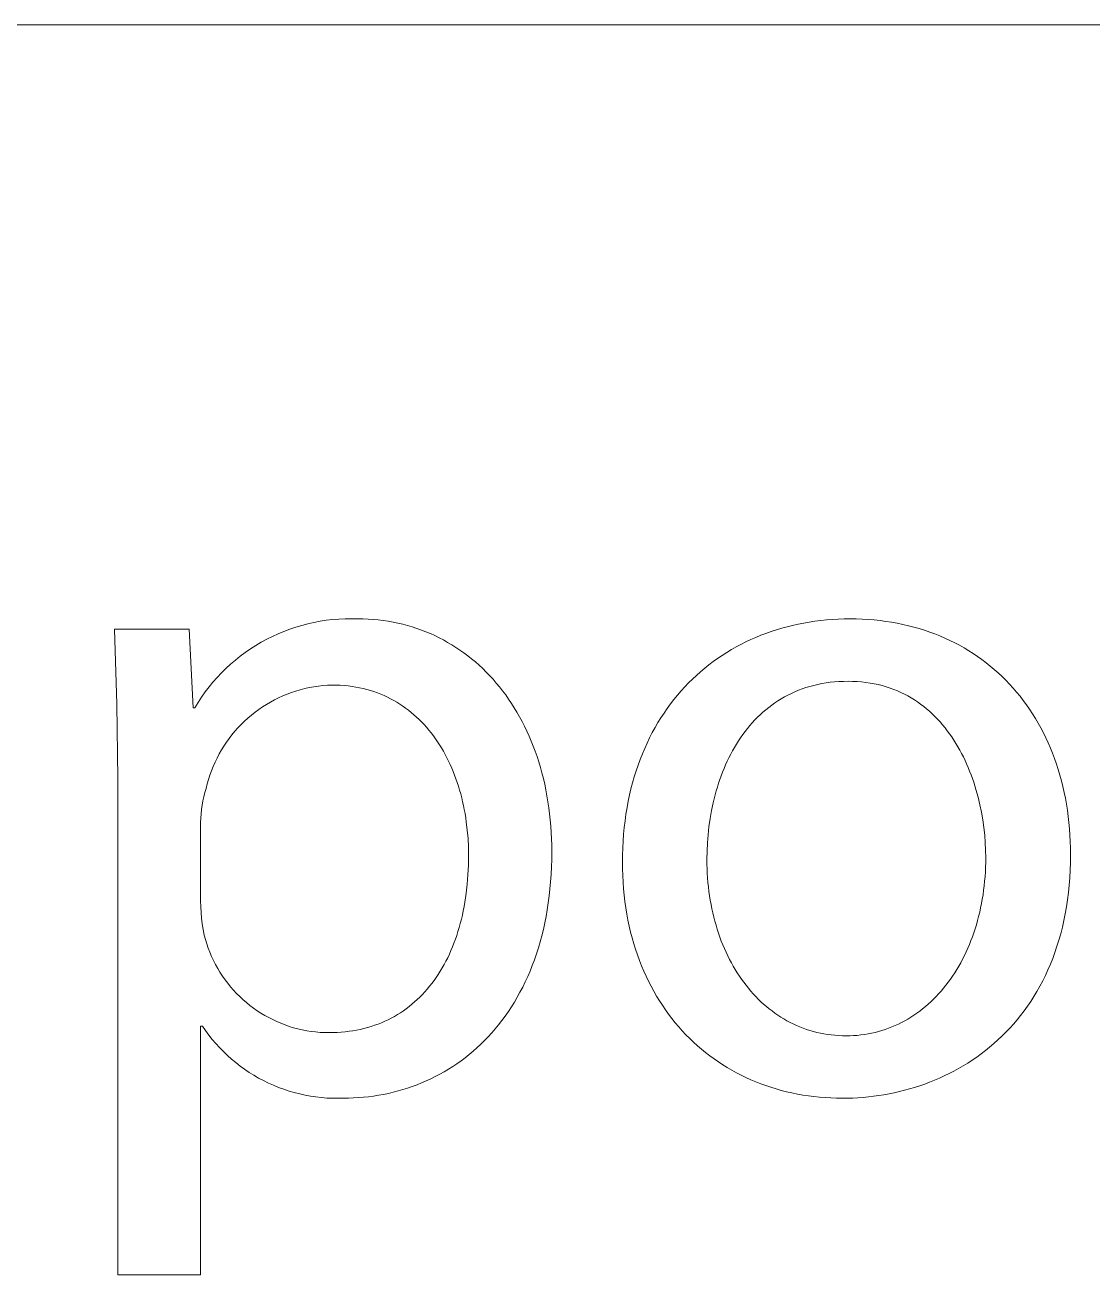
# Model space of a CAD drawing. Header units: millimetres. Extents: x 578 to 4608, y -138 to 2677.
# Drawn here: x 4431.4 to 4476.9, y 259 to 312.2 of the extents above; entities that cross this region are included whole.
import ezdxf

# ---------------------------------------------------------------- set-up
doc = ezdxf.new("R2010")
doc.units = ezdxf.units.MM
doc.header["$MEASUREMENT"] = 0
doc.layers.add('Domyślny', color=7, linetype='Continuous', true_color=0x000000)

msp = doc.modelspace()

# ---------------------------------------------------------------- linework, layer by layer
at = {"layer": 'Domyślny', "color": 18, "lineweight": 15, "true_color": 0x000000}
for p, q in [((4604.455, 312.228), (3085.218, 312.228)), ((4444.513, 286.908), (4444.78, 286.93)), ((4444.78, 286.93), (4445.048, 286.943)), ((4445.048, 286.943), (4445.316, 286.946)), ((4445.316, 286.946), (4445.583, 286.939)), ((4445.583, 286.939), (4445.804, 286.936)), ((4445.804, 286.936), (4446.023, 286.928)), ((4446.023, 286.928), (4446.239, 286.913)), ((4446.239, 286.913), (4446.455, 286.893)), ((4465.551, 286.893), (4465.799, 286.913)), ((4465.799, 286.913), (4466.048, 286.927)), ((4466.048, 286.927), (4466.299, 286.935)), ((4466.299, 286.935), (4466.552, 286.938)), ((4466.552, 286.938), (4466.813, 286.935)), ((4466.813, 286.935), (4467.072, 286.926)), ((4467.072, 286.926), (4467.328, 286.911)), ((4467.328, 286.911), (4467.581, 286.891)), ((4435.327, 283.31), (4435.223, 286.496)), ((4435.223, 286.496), (4438.403, 286.496)), ((4438.403, 286.496), (4438.578, 283.155)), ((4442.191, 286.302), (4442.438, 286.405)), ((4442.438, 286.405), (4442.689, 286.5)), ((4442.689, 286.5), (4442.943, 286.585)), ((4442.943, 286.585), (4443.199, 286.662)), ((4443.199, 286.662), (4443.458, 286.729)), ((4443.458, 286.729), (4443.719, 286.788)), ((4443.719, 286.788), (4443.983, 286.837)), ((4443.983, 286.837), (4444.247, 286.878)), ((4444.247, 286.878), (4444.513, 286.908)), ((4446.455, 286.893), (4446.668, 286.867)), ((4446.668, 286.867), (4446.879, 286.836)), ((4446.879, 286.836), (4447.088, 286.799)), ((4447.088, 286.799), (4447.295, 286.756)), ((4447.295, 286.756), (4447.5, 286.709)), ((4447.5, 286.709), (4447.702, 286.655)), ((4447.702, 286.655), (4447.902, 286.596)), ((4447.902, 286.596), (4448.1, 286.532)), ((4448.1, 286.532), (4448.296, 286.463)), ((4448.296, 286.463), (4448.489, 286.388)), ((4448.489, 286.388), (4448.68, 286.309)), ((4462.975, 286.322), (4463.197, 286.401)), ((4463.197, 286.401), (4463.422, 286.474)), ((4463.422, 286.474), (4463.649, 286.542)), ((4463.649, 286.542), (4463.879, 286.605)), ((4463.879, 286.605), (4464.111, 286.662)), ((4464.111, 286.662), (4464.345, 286.714)), ((4464.345, 286.714), (4464.582, 286.761)), ((4464.582, 286.761), (4464.821, 286.802)), ((4464.821, 286.802), (4465.063, 286.838)), ((4465.063, 286.838), (4465.306, 286.868)), ((4465.306, 286.868), (4465.551, 286.893)), ((4467.581, 286.891), (4467.832, 286.865)), ((4467.832, 286.865), (4468.08, 286.833)), ((4468.08, 286.833), (4468.324, 286.795)), ((4468.324, 286.795), (4468.566, 286.752)), ((4468.566, 286.752), (4468.804, 286.703)), ((4468.804, 286.703), (4469.04, 286.648)), ((4469.04, 286.648), (4469.272, 286.589)), ((4469.272, 286.589), (4469.502, 286.523)), ((4469.502, 286.523), (4469.728, 286.453)), ((4469.728, 286.453), (4469.95, 286.377)), ((4441.243, 285.806), (4441.473, 285.942)), ((4441.473, 285.942), (4441.708, 286.071)), ((4441.708, 286.071), (4441.948, 286.191)), ((4441.948, 286.191), (4442.191, 286.302)), ((4448.68, 286.309), (4448.868, 286.224)), ((4448.868, 286.224), (4449.053, 286.134)), ((4449.053, 286.134), (4449.236, 286.039)), ((4449.236, 286.039), (4449.416, 285.939)), ((4449.416, 285.939), (4449.594, 285.834)), ((4461.703, 285.742), (4461.908, 285.851)), ((4461.908, 285.851), (4462.115, 285.956)), ((4462.115, 285.956), (4462.326, 286.055)), ((4462.326, 286.055), (4462.539, 286.149)), ((4462.539, 286.149), (4462.756, 286.238)), ((4462.756, 286.238), (4462.975, 286.322)), ((4469.95, 286.377), (4470.17, 286.296)), ((4470.17, 286.296), (4470.386, 286.209)), ((4470.386, 286.209), (4470.599, 286.118)), ((4470.599, 286.118), (4470.808, 286.021)), ((4470.808, 286.021), (4471.014, 285.919)), ((4471.014, 285.919), (4471.216, 285.813)), ((4440.372, 285.183), (4440.582, 285.35)), ((4440.582, 285.35), (4440.797, 285.51)), ((4440.797, 285.51), (4441.017, 285.662)), ((4441.017, 285.662), (4441.243, 285.806)), ((4449.594, 285.834), (4449.769, 285.724)), ((4449.769, 285.724), (4449.94, 285.609)), ((4449.94, 285.609), (4450.109, 285.49)), ((4450.109, 285.49), (4450.275, 285.365)), ((4450.275, 285.365), (4450.438, 285.236)), ((4460.917, 285.253), (4461.109, 285.383)), ((4461.109, 285.383), (4461.304, 285.508)), ((4461.304, 285.508), (4461.502, 285.627)), ((4461.502, 285.627), (4461.703, 285.742)), ((4471.216, 285.813), (4471.415, 285.701)), ((4471.415, 285.701), (4471.61, 285.584)), ((4471.61, 285.584), (4471.801, 285.463)), ((4471.801, 285.463), (4471.989, 285.336)), ((4471.989, 285.336), (4472.173, 285.205)), ((4439.781, 284.64), (4439.972, 284.828)), ((4439.972, 284.828), (4440.169, 285.009)), ((4440.169, 285.009), (4440.372, 285.183)), ((4450.438, 285.236), (4450.598, 285.103)), ((4450.598, 285.103), (4450.754, 284.964)), ((4450.754, 284.964), (4450.908, 284.821)), ((4450.908, 284.821), (4451.058, 284.674)), ((4460.187, 284.686), (4460.364, 284.835)), ((4460.364, 284.835), (4460.545, 284.979)), ((4460.545, 284.979), (4460.73, 285.119)), ((4460.73, 285.119), (4460.917, 285.253)), ((4472.173, 285.205), (4472.353, 285.069)), ((4472.353, 285.069), (4472.53, 284.929)), ((4472.53, 284.929), (4472.702, 284.784)), ((4472.702, 284.784), (4472.871, 284.634)), ((4439.42, 284.244), (4439.597, 284.445)), ((4439.597, 284.445), (4439.781, 284.64)), ((4451.058, 284.674), (4451.205, 284.522)), ((4451.205, 284.522), (4451.348, 284.366)), ((4451.348, 284.366), (4451.488, 284.205)), ((4459.679, 284.209), (4459.844, 284.372)), ((4459.844, 284.372), (4460.014, 284.531)), ((4460.014, 284.531), (4460.187, 284.686)), ((4465.898, 284.256), (4465.713, 284.236)), ((4466.085, 284.269), (4465.898, 284.256)), ((4466.276, 284.278), (4466.085, 284.269)), ((4466.471, 284.281), (4466.276, 284.278)), ((4466.666, 284.278), (4466.471, 284.281)), ((4466.857, 284.269), (4466.666, 284.278)), ((4467.045, 284.254), (4466.857, 284.269)), ((4467.229, 284.233), (4467.045, 284.254)), ((4472.871, 284.634), (4473.035, 284.48)), ((4473.035, 284.48), (4473.196, 284.321)), ((4473.196, 284.321), (4473.352, 284.158)), ((4438.932, 283.607), (4439.087, 283.825)), ((4439.087, 283.825), (4439.25, 284.038)), ((4439.25, 284.038), (4439.42, 284.244)), ((4442.578, 283.733), (4442.396, 283.658)), ((4442.762, 283.801), (4442.578, 283.733)), ((4442.949, 283.863), (4442.762, 283.801)), ((4443.138, 283.919), (4442.949, 283.863)), ((4443.328, 283.968), (4443.138, 283.919)), ((4443.52, 284.01), (4443.328, 283.968)), ((4443.714, 284.046), (4443.52, 284.01)), ((4443.908, 284.075), (4443.714, 284.046)), ((4444.104, 284.097), (4443.908, 284.075)), ((4444.3, 284.112), (4444.104, 284.097)), ((4444.496, 284.121), (4444.3, 284.112)), ((4444.67, 284.119), (4444.496, 284.121)), ((4444.842, 284.111), (4444.67, 284.119)), ((4445.012, 284.099), (4444.842, 284.111)), ((4445.178, 284.082), (4445.012, 284.099)), ((4445.343, 284.061), (4445.178, 284.082)), ((4445.505, 284.035), (4445.343, 284.061)), ((4445.664, 284.005), (4445.505, 284.035)), ((4445.821, 283.97), (4445.664, 284.005)), ((4445.975, 283.93), (4445.821, 283.97)), ((4446.127, 283.887), (4445.975, 283.93)), ((4446.276, 283.839), (4446.127, 283.887)), ((4446.423, 283.787), (4446.276, 283.839)), ((4446.567, 283.731), (4446.423, 283.787)), ((4446.708, 283.67), (4446.567, 283.731)), ((4451.488, 284.205), (4451.625, 284.04)), ((4451.625, 284.04), (4451.758, 283.87)), ((4451.758, 283.87), (4451.888, 283.697)), ((4459.206, 283.688), (4459.359, 283.867)), ((4459.359, 283.867), (4459.517, 284.04)), ((4459.517, 284.04), (4459.679, 284.209)), ((4464.057, 283.766), (4463.909, 283.694)), ((4464.207, 283.835), (4464.057, 283.766)), ((4464.361, 283.898), (4464.207, 283.835)), ((4464.519, 283.958), (4464.361, 283.898)), ((4464.679, 284.012), (4464.519, 283.958)), ((4464.843, 284.062), (4464.679, 284.012)), ((4465.01, 284.107), (4464.843, 284.062)), ((4465.181, 284.147), (4465.01, 284.107)), ((4465.355, 284.182), (4465.181, 284.147)), ((4465.533, 284.212), (4465.355, 284.182)), ((4465.713, 284.236), (4465.533, 284.212)), ((4467.41, 284.206), (4467.229, 284.233)), ((4467.586, 284.174), (4467.41, 284.206)), ((4467.759, 284.137), (4467.586, 284.174)), ((4467.929, 284.094), (4467.759, 284.137)), ((4468.095, 284.046), (4467.929, 284.094)), ((4468.258, 283.993), (4468.095, 284.046)), ((4468.417, 283.935), (4468.258, 283.993)), ((4468.572, 283.872), (4468.417, 283.935)), ((4468.724, 283.805), (4468.572, 283.872)), ((4468.873, 283.733), (4468.724, 283.805)), ((4469.018, 283.656), (4468.873, 283.733)), ((4473.352, 284.158), (4473.505, 283.991)), ((4473.505, 283.991), (4473.653, 283.819)), ((4473.653, 283.819), (4473.797, 283.643)), ((4435.37, 280.122), (4435.327, 283.31)), ((4438.645, 283.155), (4438.784, 283.383)), ((4438.784, 283.383), (4438.932, 283.607)), ((4441.532, 283.19), (4441.37, 283.079)), ((4441.698, 283.296), (4441.532, 283.19)), ((4441.868, 283.395), (4441.698, 283.296)), ((4442.041, 283.489), (4441.868, 283.395)), ((4442.217, 283.576), (4442.041, 283.489)), ((4442.396, 283.658), (4442.217, 283.576)), ((4446.847, 283.606), (4446.708, 283.67)), ((4446.984, 283.538), (4446.847, 283.606)), ((4447.118, 283.465), (4446.984, 283.538)), ((4447.249, 283.389), (4447.118, 283.465)), ((4447.377, 283.31), (4447.249, 283.389)), ((4447.503, 283.226), (4447.377, 283.31)), ((4447.626, 283.139), (4447.503, 283.226)), ((4451.888, 283.697), (4452.014, 283.519)), ((4452.014, 283.519), (4452.136, 283.337)), ((4452.136, 283.337), (4452.254, 283.151)), ((4458.77, 283.126), (4458.911, 283.318)), ((4458.911, 283.318), (4459.056, 283.506)), ((4459.056, 283.506), (4459.206, 283.688)), ((4463.221, 283.268), (4463.093, 283.171)), ((4463.352, 283.361), (4463.221, 283.268)), ((4463.487, 283.45), (4463.352, 283.361)), ((4463.624, 283.536), (4463.487, 283.45)), ((4463.765, 283.617), (4463.624, 283.536)), ((4463.909, 283.694), (4463.765, 283.617)), ((4469.16, 283.575), (4469.018, 283.656)), ((4469.298, 283.489), (4469.16, 283.575)), ((4469.433, 283.4), (4469.298, 283.489)), ((4469.564, 283.306), (4469.433, 283.4)), ((4469.693, 283.208), (4469.564, 283.306)), ((4469.818, 283.107), (4469.693, 283.208)), ((4473.797, 283.643), (4473.937, 283.463)), ((4473.937, 283.463), (4474.072, 283.278)), ((4474.072, 283.278), (4474.203, 283.09)), ((4438.578, 283.155), (4438.645, 283.155)), ((4440.907, 282.713), (4440.762, 282.581)), ((4441.057, 282.841), (4440.907, 282.713)), ((4441.211, 282.963), (4441.057, 282.841)), ((4441.37, 283.079), (4441.211, 282.963)), ((4447.747, 283.049), (4447.626, 283.139)), ((4447.865, 282.955), (4447.747, 283.049)), ((4447.98, 282.857), (4447.865, 282.955)), ((4448.093, 282.756), (4447.98, 282.857)), ((4448.203, 282.652), (4448.093, 282.756)), ((4448.31, 282.544), (4448.203, 282.652)), ((4452.254, 283.151), (4452.369, 282.961)), ((4452.369, 282.961), (4452.48, 282.766)), ((4452.48, 282.766), (4452.587, 282.568)), ((4458.374, 282.522), (4458.502, 282.728)), ((4458.502, 282.728), (4458.634, 282.929)), ((4458.634, 282.929), (4458.77, 283.126)), ((4462.613, 282.747), (4462.501, 282.632)), ((4462.729, 282.858), (4462.613, 282.747)), ((4462.847, 282.966), (4462.729, 282.858)), ((4462.968, 283.07), (4462.847, 282.966)), ((4463.093, 283.171), (4462.968, 283.07)), ((4469.939, 283.002), (4469.818, 283.107)), ((4470.058, 282.893), (4469.939, 283.002)), ((4470.173, 282.781), (4470.058, 282.893)), ((4470.285, 282.666), (4470.173, 282.781)), ((4470.393, 282.547), (4470.285, 282.666)), ((4474.203, 283.09), (4474.33, 282.897)), ((4474.33, 282.897), (4474.453, 282.7)), ((4474.453, 282.7), (4474.571, 282.499)), ((4440.354, 282.154), (4440.229, 282.003)), ((4440.485, 282.301), (4440.354, 282.154)), ((4440.621, 282.443), (4440.485, 282.301)), ((4440.762, 282.581), (4440.621, 282.443)), ((4448.415, 282.434), (4448.31, 282.544)), ((4448.517, 282.32), (4448.415, 282.434)), ((4448.616, 282.203), (4448.517, 282.32)), ((4448.712, 282.083), (4448.616, 282.203)), ((4452.587, 282.568), (4452.69, 282.366)), ((4452.69, 282.366), (4452.789, 282.16)), ((4452.789, 282.16), (4452.884, 281.95)), ((4458.133, 282.096), (4458.251, 282.311)), ((4458.251, 282.311), (4458.374, 282.522)), ((4462.084, 282.141), (4461.988, 282.011)), ((4462.184, 282.269), (4462.084, 282.141)), ((4462.287, 282.393), (4462.184, 282.269)), ((4462.392, 282.514), (4462.287, 282.393)), ((4462.501, 282.632), (4462.392, 282.514)), ((4470.499, 282.425), (4470.393, 282.547)), ((4470.601, 282.3), (4470.499, 282.425)), ((4470.7, 282.172), (4470.601, 282.3)), ((4470.796, 282.042), (4470.7, 282.172)), ((4474.571, 282.499), (4474.684, 282.295)), ((4474.684, 282.295), (4474.793, 282.086)), ((4439.994, 281.688), (4439.885, 281.524)), ((4440.109, 281.847), (4439.994, 281.688)), ((4440.229, 282.003), (4440.109, 281.847)), ((4448.806, 281.96), (4448.712, 282.083)), ((4448.897, 281.835), (4448.806, 281.96)), ((4448.985, 281.706), (4448.897, 281.835)), ((4449.07, 281.575), (4448.985, 281.706)), ((4452.884, 281.95), (4452.975, 281.737)), ((4452.975, 281.737), (4453.062, 281.519)), ((4457.808, 281.424), (4457.911, 281.652)), ((4457.911, 281.652), (4458.02, 281.876)), ((4458.02, 281.876), (4458.133, 282.096)), ((4461.717, 281.604), (4461.633, 281.464)), ((4461.804, 281.743), (4461.717, 281.604)), ((4461.895, 281.878), (4461.804, 281.743)), ((4461.988, 282.011), (4461.895, 281.878)), ((4470.889, 281.908), (4470.796, 282.042)), ((4470.979, 281.773), (4470.889, 281.908)), ((4471.065, 281.635), (4470.979, 281.773)), ((4471.149, 281.494), (4471.065, 281.635)), ((4474.793, 282.086), (4474.897, 281.874)), ((4474.897, 281.874), (4474.997, 281.658)), ((4474.997, 281.658), (4475.091, 281.438)), ((4439.684, 281.186), (4439.592, 281.012)), ((4439.781, 281.357), (4439.684, 281.186)), ((4439.885, 281.524), (4439.781, 281.357)), ((4449.153, 281.441), (4449.07, 281.575)), ((4449.233, 281.304), (4449.153, 281.441)), ((4449.31, 281.165), (4449.233, 281.304)), ((4449.384, 281.024), (4449.31, 281.165)), ((4453.062, 281.519), (4453.145, 281.298)), ((4453.145, 281.298), (4453.223, 281.074)), ((4453.223, 281.074), (4453.297, 280.845)), ((4457.615, 280.953), (4457.709, 281.191)), ((4457.709, 281.191), (4457.808, 281.424)), ((4461.473, 281.175), (4461.398, 281.027)), ((4461.552, 281.32), (4461.473, 281.175)), ((4461.633, 281.464), (4461.552, 281.32)), ((4471.23, 281.351), (4471.149, 281.494)), ((4471.307, 281.207), (4471.23, 281.351)), ((4471.382, 281.06), (4471.307, 281.207)), ((4471.453, 280.911), (4471.382, 281.06)), ((4475.091, 281.438), (4475.182, 281.215)), ((4475.182, 281.215), (4475.267, 280.987)), ((4439.428, 280.654), (4439.355, 280.472)), ((4439.507, 280.835), (4439.428, 280.654)), ((4439.592, 281.012), (4439.507, 280.835)), ((4449.456, 280.88), (4449.384, 281.024)), ((4449.525, 280.734), (4449.456, 280.88)), ((4449.59, 280.585), (4449.525, 280.734)), ((4449.653, 280.434), (4449.59, 280.585)), ((4453.297, 280.845), (4453.366, 280.614)), ((4453.366, 280.614), (4453.432, 280.378)), ((4457.443, 280.466), (4457.527, 280.712)), ((4457.527, 280.712), (4457.615, 280.953)), ((4461.191, 280.571), (4461.127, 280.415)), ((4461.257, 280.725), (4461.191, 280.571)), ((4461.326, 280.877), (4461.257, 280.725)), ((4461.398, 281.027), (4461.326, 280.877)), ((4471.522, 280.761), (4471.453, 280.911)), ((4471.588, 280.609), (4471.522, 280.761)), ((4471.651, 280.456), (4471.588, 280.609)), ((4475.267, 280.987), (4475.347, 280.757)), ((4475.347, 280.757), (4475.423, 280.522)), ((4475.423, 280.522), (4475.494, 280.285)), ((4435.37, 258.998), (4435.37, 280.122)), ((4439.228, 280.099), (4439.175, 279.91)), ((4439.288, 280.287), (4439.228, 280.099)), ((4439.355, 280.472), (4439.288, 280.287)), ((4449.714, 280.281), (4449.653, 280.434)), ((4449.771, 280.126), (4449.714, 280.281)), ((4449.825, 279.968), (4449.771, 280.126)), ((4453.432, 280.378), (4453.492, 280.14)), ((4453.492, 280.14), (4453.548, 279.897)), ((4457.293, 279.96), (4457.365, 280.215)), ((4457.365, 280.215), (4457.443, 280.466)), ((4461.01, 280.098), (4460.955, 279.937)), ((4461.067, 280.257), (4461.01, 280.098)), ((4461.127, 280.415), (4461.067, 280.257)), ((4471.71, 280.301), (4471.651, 280.456)), ((4471.767, 280.145), (4471.71, 280.301)), ((4471.822, 279.987), (4471.767, 280.145)), ((4475.494, 280.285), (4475.56, 280.043)), ((4475.56, 280.043), (4475.62, 279.799)), ((4439.077, 279.542), (4439.033, 279.363)), ((4439.128, 279.719), (4439.077, 279.542)), ((4439.175, 279.91), (4439.128, 279.719)), ((4449.877, 279.809), (4449.825, 279.968)), ((4449.926, 279.648), (4449.877, 279.809)), ((4449.972, 279.485), (4449.926, 279.648)), ((4450.015, 279.32), (4449.972, 279.485)), ((4453.548, 279.897), (4453.6, 279.652)), ((4453.6, 279.652), (4453.647, 279.403)), ((4457.163, 279.438), (4457.225, 279.701)), ((4457.225, 279.701), (4457.293, 279.96)), ((4460.855, 279.611), (4460.809, 279.446)), ((4460.904, 279.775), (4460.855, 279.611)), ((4460.955, 279.937), (4460.904, 279.775)), ((4471.873, 279.829), (4471.822, 279.987)), ((4471.921, 279.67), (4471.873, 279.829)), ((4472.01, 279.349), (4471.921, 279.67)), ((4475.62, 279.799), (4475.676, 279.551)), ((4475.676, 279.551), (4475.727, 279.3)), ((4438.961, 279.002), (4438.933, 278.82)), ((4438.994, 279.183), (4438.961, 279.002)), ((4439.033, 279.363), (4438.994, 279.183)), ((4450.055, 279.154), (4450.015, 279.32)), ((4450.092, 278.986), (4450.055, 279.154)), ((4450.126, 278.816), (4450.092, 278.986)), ((4453.647, 279.403), (4453.689, 279.151)), ((4453.689, 279.151), (4453.726, 278.895)), ((4457.056, 278.899), (4457.107, 279.171)), ((4457.107, 279.171), (4457.163, 279.438)), ((4460.726, 279.111), (4460.655, 278.773)), ((4460.766, 279.279), (4460.726, 279.111)), ((4460.809, 279.446), (4460.766, 279.279)), ((4472.088, 279.026), (4472.01, 279.349)), ((4472.155, 278.702), (4472.088, 279.026)), ((4475.727, 279.3), (4475.772, 279.045)), ((4475.772, 279.045), (4475.813, 278.788)), ((4438.896, 278.454), (4438.886, 278.27)), ((4438.912, 278.637), (4438.896, 278.454)), ((4438.933, 278.82), (4438.912, 278.637)), ((4450.157, 278.645), (4450.126, 278.816)), ((4450.186, 278.472), (4450.157, 278.645)), ((4450.211, 278.298), (4450.186, 278.472)), ((4453.726, 278.895), (4453.759, 278.637)), ((4453.759, 278.637), (4453.787, 278.375)), ((4456.972, 278.343), (4457.011, 278.623)), ((4457.011, 278.623), (4457.056, 278.899)), ((4460.594, 278.432), (4460.545, 278.087)), ((4460.655, 278.773), (4460.594, 278.432)), ((4472.211, 278.377), (4472.155, 278.702)), ((4475.813, 278.788), (4475.848, 278.527)), ((4475.848, 278.527), (4475.878, 278.263)), ((4438.886, 278.27), (4438.886, 274.928)), ((4450.253, 277.945), (4450.211, 278.298)), ((4450.283, 277.588), (4450.253, 277.945)), ((4453.787, 278.375), (4453.809, 278.11)), ((4453.809, 278.11), (4453.827, 277.843)), ((4456.911, 277.771), (4456.939, 278.059)), ((4456.939, 278.059), (4456.972, 278.343)), ((4460.545, 278.087), (4460.507, 277.741)), ((4472.256, 278.053), (4472.211, 278.377)), ((4472.291, 277.73), (4472.256, 278.053)), ((4475.878, 278.263), (4475.902, 277.996)), ((4475.902, 277.996), (4475.921, 277.726)), ((4450.301, 277.226), (4450.283, 277.588)), ((4453.827, 277.843), (4453.84, 277.572)), ((4453.84, 277.572), (4453.848, 277.298)), ((4456.874, 277.182), (4456.89, 277.478)), ((4456.89, 277.478), (4456.911, 277.771)), ((4460.48, 277.394), (4460.464, 277.046)), ((4460.507, 277.741), (4460.48, 277.394)), ((4472.316, 277.409), (4472.291, 277.73)), ((4472.331, 277.092), (4472.316, 277.409)), ((4475.921, 277.726), (4475.935, 277.454)), ((4475.935, 277.454), (4475.943, 277.178)), ((4450.307, 276.86), (4450.301, 277.226)), ((4450.301, 276.446), (4450.307, 276.86)), ((4453.85, 277.021), (4453.847, 276.695)), ((4453.848, 277.298), (4453.85, 277.021)), ((4456.862, 276.577), (4456.865, 276.882)), ((4456.865, 276.882), (4456.874, 277.182)), ((4460.464, 277.046), (4460.459, 276.698)), ((4472.336, 276.779), (4472.331, 277.092)), ((4475.946, 276.899), (4475.942, 276.564)), ((4475.943, 277.178), (4475.946, 276.899)), ((4450.282, 276.039), (4450.301, 276.446)), ((4453.838, 276.374), (4453.823, 276.058)), ((4453.847, 276.695), (4453.838, 276.374)), ((4456.865, 276.289), (4456.862, 276.577)), ((4456.874, 276.004), (4456.865, 276.289)), ((4460.459, 276.698), (4460.46, 276.498)), ((4460.46, 276.498), (4460.466, 276.3)), ((4460.466, 276.3), (4460.475, 276.103)), ((4472.319, 276.169), (4472.328, 276.371)), ((4472.328, 276.371), (4472.334, 276.574)), ((4472.334, 276.574), (4472.336, 276.779)), ((4475.942, 276.564), (4475.931, 276.234)), ((4450.25, 275.642), (4450.282, 276.039)), ((4453.801, 275.747), (4453.774, 275.441)), ((4453.823, 276.058), (4453.801, 275.747)), ((4456.889, 275.723), (4456.874, 276.004)), ((4460.475, 276.103), (4460.487, 275.908)), ((4460.487, 275.908), (4460.503, 275.715)), ((4472.27, 275.577), (4472.29, 275.773)), ((4472.29, 275.773), (4472.306, 275.97)), ((4472.306, 275.97), (4472.319, 276.169)), ((4475.913, 275.911), (4475.889, 275.593)), ((4475.931, 276.234), (4475.913, 275.911)), ((4450.179, 275.063), (4450.206, 275.253)), ((4450.206, 275.253), (4450.25, 275.642)), ((4453.774, 275.441), (4453.741, 275.141)), ((4456.909, 275.445), (4456.889, 275.723)), ((4456.935, 275.17), (4456.909, 275.445)), ((4460.503, 275.715), (4460.522, 275.523)), ((4460.522, 275.523), (4460.545, 275.334)), ((4460.545, 275.334), (4460.571, 275.146)), ((4472.22, 275.192), (4472.247, 275.384)), ((4472.247, 275.384), (4472.27, 275.577)), ((4475.857, 275.281), (4475.818, 274.975)), ((4475.889, 275.593), (4475.857, 275.281)), ((4438.886, 274.928), (4438.895, 274.682)), ((4438.895, 274.682), (4438.911, 274.437)), ((4450.081, 274.505), (4450.117, 274.688)), ((4450.117, 274.688), (4450.149, 274.874)), ((4450.149, 274.874), (4450.179, 275.063)), ((4453.702, 274.845), (4453.658, 274.555)), ((4453.741, 275.141), (4453.702, 274.845)), ((4456.967, 274.9), (4456.935, 275.17)), ((4457.005, 274.633), (4456.967, 274.9)), ((4460.571, 275.146), (4460.601, 274.96)), ((4460.601, 274.96), (4460.634, 274.776)), ((4460.634, 274.776), (4460.67, 274.594)), ((4472.118, 274.631), (4472.156, 274.816)), ((4472.156, 274.816), (4472.189, 275.003)), ((4472.189, 275.003), (4472.22, 275.192)), ((4475.773, 274.675), (4475.722, 274.381)), ((4475.818, 274.975), (4475.773, 274.675)), ((4438.911, 274.437), (4438.934, 274.193)), ((4438.934, 274.193), (4438.964, 273.949)), ((4449.955, 273.97), (4450, 274.146)), ((4450, 274.146), (4450.042, 274.324)), ((4450.042, 274.324), (4450.081, 274.505)), ((4453.608, 274.27), (4453.553, 273.991)), ((4453.658, 274.555), (4453.608, 274.27)), ((4457.048, 274.369), (4457.005, 274.633)), ((4457.097, 274.109), (4457.048, 274.369)), ((4460.67, 274.594), (4460.709, 274.415)), ((4460.709, 274.415), (4460.752, 274.237)), ((4460.752, 274.237), (4460.798, 274.062)), ((4471.988, 274.089), (4472.034, 274.267)), ((4472.034, 274.267), (4472.078, 274.448)), ((4472.078, 274.448), (4472.118, 274.631)), ((4475.722, 274.381), (4475.664, 274.092)), ((4438.964, 273.949), (4439.002, 273.706)), ((4439.002, 273.706), (4439.047, 273.465)), ((4449.802, 273.458), (4449.856, 273.626)), ((4449.856, 273.626), (4449.907, 273.797)), ((4449.907, 273.797), (4449.955, 273.97)), ((4453.492, 273.716), (4453.426, 273.447)), ((4453.553, 273.991), (4453.492, 273.716)), ((4457.151, 273.853), (4457.097, 274.109)), ((4457.21, 273.601), (4457.151, 273.853)), ((4460.798, 274.062), (4460.847, 273.889)), ((4460.847, 273.889), (4460.899, 273.718)), ((4460.899, 273.718), (4460.954, 273.549)), ((4471.828, 273.569), (4471.884, 273.74)), ((4471.884, 273.74), (4471.938, 273.914)), ((4471.938, 273.914), (4471.988, 274.089)), ((4475.6, 273.809), (4475.529, 273.532)), ((4475.664, 274.092), (4475.6, 273.809)), ((4439.047, 273.465), (4439.097, 273.281)), ((4439.097, 273.281), (4439.153, 273.098)), ((4439.153, 273.098), (4439.216, 272.917)), ((4449.622, 272.971), (4449.685, 273.131)), ((4449.685, 273.131), (4449.745, 273.293)), ((4449.745, 273.293), (4449.802, 273.458)), ((4453.355, 273.182), (4453.279, 272.923)), ((4453.426, 273.447), (4453.355, 273.182)), ((4457.274, 273.352), (4457.21, 273.601)), ((4457.344, 273.107), (4457.274, 273.352)), ((4457.419, 272.867), (4457.344, 273.107)), ((4460.954, 273.549), (4461.012, 273.383)), ((4461.012, 273.383), (4461.073, 273.219)), ((4461.073, 273.219), (4461.137, 273.058)), ((4471.572, 272.912), (4471.641, 273.072)), ((4471.641, 273.072), (4471.706, 273.235)), ((4471.706, 273.235), (4471.769, 273.401)), ((4471.769, 273.401), (4471.828, 273.569)), ((4475.453, 273.261), (4475.371, 272.995)), ((4475.529, 273.532), (4475.453, 273.261)), ((4439.216, 272.917), (4439.284, 272.739)), ((4439.284, 272.739), (4439.359, 272.563)), ((4439.359, 272.563), (4439.44, 272.39)), ((4449.417, 272.51), (4449.488, 272.661)), ((4449.488, 272.661), (4449.557, 272.815)), ((4449.557, 272.815), (4449.622, 272.971)), ((4453.198, 272.669), (4453.112, 272.421)), ((4453.279, 272.923), (4453.198, 272.669)), ((4457.499, 272.63), (4457.419, 272.867)), ((4457.584, 272.397), (4457.499, 272.63)), ((4461.137, 273.058), (4461.204, 272.899)), ((4461.204, 272.899), (4461.274, 272.743)), ((4461.274, 272.743), (4461.347, 272.59)), ((4461.347, 272.59), (4461.423, 272.439)), ((4471.35, 272.447), (4471.427, 272.599)), ((4471.427, 272.599), (4471.501, 272.754)), ((4471.501, 272.754), (4471.572, 272.912)), ((4475.283, 272.735), (4475.189, 272.481)), ((4475.371, 272.995), (4475.283, 272.735)), ((4439.44, 272.39), (4439.527, 272.22)), ((4439.527, 272.22), (4439.62, 272.053)), ((4439.62, 272.053), (4439.718, 271.889)), ((4449.103, 271.937), (4449.186, 272.075)), ((4449.186, 272.075), (4449.266, 272.217)), ((4449.266, 272.217), (4449.343, 272.362)), ((4449.343, 272.362), (4449.417, 272.51)), ((4453.021, 272.177), (4452.925, 271.939)), ((4453.112, 272.421), (4453.021, 272.177)), ((4457.674, 272.167), (4457.584, 272.397)), ((4457.768, 271.942), (4457.674, 272.167)), ((4461.423, 272.439), (4461.501, 272.291)), ((4461.501, 272.291), (4461.582, 272.145)), ((4461.582, 272.145), (4461.666, 272.003)), ((4471.014, 271.866), (4471.102, 272.007)), ((4471.102, 272.007), (4471.188, 272.151)), ((4471.188, 272.151), (4471.27, 272.297)), ((4471.27, 272.297), (4471.35, 272.447)), ((4475.09, 272.232), (4474.986, 271.989)), ((4475.189, 272.481), (4475.09, 272.232)), ((4439.718, 271.889), (4439.822, 271.729)), ((4439.822, 271.729), (4439.932, 271.573)), ((4439.932, 271.573), (4440.047, 271.42)), ((4448.744, 271.413), (4448.838, 271.539)), ((4448.838, 271.539), (4448.929, 271.669)), ((4448.929, 271.669), (4449.017, 271.801)), ((4449.017, 271.801), (4449.103, 271.937)), ((4452.72, 271.477), (4452.611, 271.254)), ((4452.825, 271.705), (4452.72, 271.477)), ((4452.925, 271.939), (4452.825, 271.705)), ((4457.868, 271.721), (4457.768, 271.942)), ((4457.972, 271.504), (4457.868, 271.721)), ((4458.081, 271.292), (4457.972, 271.504)), ((4461.666, 272.003), (4461.753, 271.863)), ((4461.753, 271.863), (4461.842, 271.727)), ((4461.842, 271.727), (4461.934, 271.593)), ((4461.934, 271.593), (4462.029, 271.462)), ((4470.735, 271.463), (4470.83, 271.594)), ((4470.83, 271.594), (4470.924, 271.729)), ((4470.924, 271.729), (4471.014, 271.866)), ((4474.761, 271.52), (4474.641, 271.294)), ((4474.876, 271.752), (4474.761, 271.52)), ((4474.986, 271.989), (4474.876, 271.752)), ((4440.047, 271.42), (4440.168, 271.272)), ((4440.168, 271.272), (4440.293, 271.128)), ((4440.293, 271.128), (4440.423, 270.988)), ((4440.423, 270.988), (4440.559, 270.853)), ((4448.233, 270.833), (4448.341, 270.942)), ((4448.341, 270.942), (4448.446, 271.055)), ((4448.446, 271.055), (4448.548, 271.171)), ((4448.548, 271.171), (4448.647, 271.291)), ((4448.647, 271.291), (4448.744, 271.413)), ((4452.497, 271.036), (4452.379, 270.824)), ((4452.611, 271.254), (4452.497, 271.036)), ((4458.195, 271.083), (4458.081, 271.292)), ((4458.313, 270.878), (4458.195, 271.083)), ((4462.029, 271.462), (4462.126, 271.335)), ((4462.126, 271.335), (4462.226, 271.21)), ((4462.226, 271.21), (4462.328, 271.089)), ((4462.328, 271.089), (4462.433, 270.971)), ((4462.433, 270.971), (4462.54, 270.857)), ((4470.219, 270.855), (4470.327, 270.97)), ((4470.327, 270.97), (4470.432, 271.088)), ((4470.432, 271.088), (4470.536, 271.21)), ((4470.536, 271.21), (4470.636, 271.335)), ((4470.636, 271.335), (4470.735, 271.463)), ((4474.516, 271.073), (4474.387, 270.858)), ((4474.641, 271.294), (4474.516, 271.073)), ((4440.559, 270.853), (4440.698, 270.723)), ((4440.698, 270.723), (4440.843, 270.598)), ((4440.843, 270.598), (4440.991, 270.477)), ((4440.991, 270.477), (4441.144, 270.362)), ((4447.655, 270.339), (4447.776, 270.431)), ((4447.776, 270.431), (4447.894, 270.526)), ((4447.894, 270.526), (4448.01, 270.625)), ((4448.01, 270.625), (4448.123, 270.727)), ((4448.123, 270.727), (4448.233, 270.833)), ((4452.131, 270.414), (4452.001, 270.217)), ((4452.257, 270.616), (4452.131, 270.414)), ((4452.379, 270.824), (4452.257, 270.616)), ((4458.435, 270.678), (4458.313, 270.878)), ((4458.562, 270.482), (4458.435, 270.678)), ((4458.693, 270.29), (4458.562, 270.482)), ((4462.54, 270.857), (4462.649, 270.745)), ((4462.649, 270.745), (4462.761, 270.637)), ((4462.761, 270.637), (4462.875, 270.533)), ((4462.875, 270.533), (4462.992, 270.432)), ((4462.992, 270.432), (4463.111, 270.334)), ((4469.644, 270.331), (4469.764, 270.429)), ((4469.764, 270.429), (4469.881, 270.53)), ((4469.881, 270.53), (4469.996, 270.635)), ((4469.996, 270.635), (4470.108, 270.743)), ((4470.108, 270.743), (4470.219, 270.855)), ((4474.114, 270.444), (4473.97, 270.245)), ((4474.252, 270.648), (4474.114, 270.444)), ((4474.387, 270.858), (4474.252, 270.648)), ((4441.144, 270.362), (4441.301, 270.253)), ((4441.301, 270.253), (4441.461, 270.149)), ((4441.461, 270.149), (4441.625, 270.051)), ((4441.625, 270.051), (4441.792, 269.958)), ((4441.792, 269.958), (4441.962, 269.871)), ((4446.876, 269.868), (4447.012, 269.937)), ((4447.012, 269.937), (4447.146, 270.01)), ((4447.146, 270.01), (4447.277, 270.087)), ((4447.277, 270.087), (4447.406, 270.167)), ((4447.406, 270.167), (4447.532, 270.251)), ((4447.532, 270.251), (4447.655, 270.339)), ((4451.867, 270.025), (4451.729, 269.838)), ((4452.001, 270.217), (4451.867, 270.025)), ((4458.829, 270.103), (4458.693, 270.29)), ((4458.968, 269.919), (4458.829, 270.103)), ((4459.112, 269.741), (4458.968, 269.919)), ((4463.111, 270.334), (4463.232, 270.24)), ((4463.232, 270.24), (4463.355, 270.15)), ((4463.355, 270.15), (4463.48, 270.063)), ((4463.48, 270.063), (4463.608, 269.98)), ((4463.608, 269.98), (4463.738, 269.901)), ((4463.738, 269.901), (4463.869, 269.826)), ((4468.885, 269.823), (4469.017, 269.899)), ((4469.017, 269.899), (4469.146, 269.978)), ((4469.146, 269.978), (4469.274, 270.06)), ((4469.274, 270.06), (4469.4, 270.147)), ((4469.4, 270.147), (4469.523, 270.237)), ((4469.523, 270.237), (4469.644, 270.331)), ((4473.823, 270.052), (4473.671, 269.864)), ((4473.97, 270.245), (4473.823, 270.052)), ((4438.967, 269.6), (4438.886, 269.6)), ((4438.886, 269.6), (4438.886, 258.998)), ((4439.1, 269.406), (4438.967, 269.6)), ((4439.24, 269.217), (4439.1, 269.406)), ((4441.962, 269.871), (4442.135, 269.791)), ((4442.135, 269.791), (4442.311, 269.716)), ((4442.311, 269.716), (4442.49, 269.648)), ((4442.49, 269.648), (4442.67, 269.586)), ((4442.67, 269.586), (4442.853, 269.53)), ((4442.853, 269.53), (4443.038, 269.48)), ((4443.038, 269.48), (4443.224, 269.438)), ((4443.224, 269.438), (4443.411, 269.401)), ((4443.411, 269.401), (4443.6, 269.371)), ((4443.6, 269.371), (4443.79, 269.348)), ((4443.79, 269.348), (4443.98, 269.331)), ((4444.88, 269.338), (4445.048, 269.354)), ((4445.048, 269.354), (4445.214, 269.374)), ((4445.214, 269.374), (4445.377, 269.398)), ((4445.377, 269.398), (4445.538, 269.426)), ((4445.538, 269.426), (4445.696, 269.459)), ((4445.696, 269.459), (4445.852, 269.496)), ((4445.852, 269.496), (4446.006, 269.537)), ((4446.006, 269.537), (4446.157, 269.582)), ((4446.157, 269.582), (4446.306, 269.631)), ((4446.306, 269.631), (4446.452, 269.684)), ((4446.452, 269.684), (4446.596, 269.742)), ((4446.596, 269.742), (4446.737, 269.803)), ((4446.737, 269.803), (4446.876, 269.868)), ((4451.442, 269.48), (4451.293, 269.308)), ((4451.587, 269.656), (4451.442, 269.48)), ((4451.729, 269.838), (4451.587, 269.656)), ((4459.26, 269.566), (4459.112, 269.741)), ((4459.412, 269.397), (4459.26, 269.566)), ((4459.568, 269.231), (4459.412, 269.397)), ((4463.869, 269.826), (4464.003, 269.755)), ((4464.003, 269.755), (4464.139, 269.687)), ((4464.139, 269.687), (4464.276, 269.624)), ((4464.276, 269.624), (4464.416, 269.565)), ((4464.416, 269.565), (4464.557, 269.509)), ((4464.557, 269.509), (4464.701, 269.458)), ((4464.701, 269.458), (4464.846, 269.411)), ((4464.846, 269.411), (4464.993, 269.368)), ((4464.993, 269.368), (4465.141, 269.33)), ((4467.621, 269.329), (4467.768, 269.367)), ((4467.768, 269.367), (4467.914, 269.41)), ((4467.914, 269.41), (4468.058, 269.457)), ((4468.058, 269.457), (4468.2, 269.507)), ((4468.2, 269.507), (4468.341, 269.563)), ((4468.341, 269.563), (4468.48, 269.622)), ((4468.48, 269.622), (4468.617, 269.685)), ((4468.617, 269.685), (4468.752, 269.752)), ((4468.752, 269.752), (4468.885, 269.823)), ((4473.356, 269.504), (4473.192, 269.332)), ((4473.515, 269.681), (4473.356, 269.504)), ((4473.671, 269.864), (4473.515, 269.681)), ((4439.386, 269.033), (4439.24, 269.217)), ((4439.539, 268.854), (4439.386, 269.033)), ((4439.697, 268.68), (4439.539, 268.854)), ((4443.98, 269.331), (4444.171, 269.321)), ((4444.171, 269.321), (4444.362, 269.318)), ((4444.362, 269.318), (4444.537, 269.32)), ((4444.537, 269.32), (4444.71, 269.327)), ((4444.71, 269.327), (4444.88, 269.338)), ((4450.826, 268.825), (4450.664, 268.674)), ((4450.985, 268.981), (4450.826, 268.825)), ((4451.141, 269.142), (4450.985, 268.981)), ((4451.293, 269.308), (4451.141, 269.142)), ((4459.727, 269.07), (4459.568, 269.231)), ((4459.891, 268.914), (4459.727, 269.07)), ((4460.058, 268.762), (4459.891, 268.914)), ((4465.141, 269.33), (4465.292, 269.296)), ((4465.292, 269.296), (4465.444, 269.266)), ((4465.444, 269.266), (4465.598, 269.241)), ((4465.598, 269.241), (4465.753, 269.22)), ((4465.753, 269.22), (4465.91, 269.204)), ((4465.91, 269.204), (4466.069, 269.192)), ((4466.069, 269.192), (4466.229, 269.185)), ((4466.229, 269.185), (4466.39, 269.183)), ((4466.39, 269.183), (4466.549, 269.185)), ((4466.549, 269.185), (4466.706, 269.192)), ((4466.706, 269.192), (4466.862, 269.203)), ((4466.862, 269.203), (4467.017, 269.22)), ((4467.017, 269.22), (4467.17, 269.24)), ((4467.17, 269.24), (4467.322, 269.265)), ((4467.322, 269.265), (4467.472, 269.295)), ((4467.472, 269.295), (4467.621, 269.329)), ((4472.68, 268.849), (4472.502, 268.698)), ((4472.854, 269.005), (4472.68, 268.849)), ((4473.025, 269.166), (4472.854, 269.005)), ((4473.192, 269.332), (4473.025, 269.166)), ((4439.862, 268.512), (4439.697, 268.68)), ((4440.032, 268.349), (4439.862, 268.512)), ((4440.207, 268.192), (4440.032, 268.349)), ((4450.331, 268.388), (4450.16, 268.252)), ((4450.499, 268.528), (4450.331, 268.388)), ((4450.664, 268.674), (4450.499, 268.528)), ((4460.229, 268.615), (4460.058, 268.762)), ((4460.403, 268.473), (4460.229, 268.615)), ((4460.581, 268.335), (4460.403, 268.473)), ((4460.763, 268.203), (4460.581, 268.335)), ((4472.138, 268.413), (4471.951, 268.278)), ((4472.322, 268.553), (4472.138, 268.413)), ((4472.502, 268.698), (4472.322, 268.553)), ((4440.388, 268.042), (4440.207, 268.192)), ((4440.574, 267.897), (4440.388, 268.042)), ((4440.764, 267.759), (4440.574, 267.897)), ((4440.959, 267.628), (4440.764, 267.759)), ((4449.448, 267.762), (4449.263, 267.652)), ((4449.63, 267.876), (4449.448, 267.762)), ((4449.809, 267.997), (4449.63, 267.876)), ((4449.986, 268.122), (4449.809, 267.997)), ((4450.16, 268.252), (4449.986, 268.122)), ((4460.948, 268.074), (4460.763, 268.203)), ((4461.136, 267.951), (4460.948, 268.074)), ((4461.327, 267.833), (4461.136, 267.951)), ((4461.522, 267.719), (4461.327, 267.833)), ((4471.176, 267.79), (4470.977, 267.68)), ((4471.374, 267.904), (4471.176, 267.79)), ((4471.569, 268.023), (4471.374, 267.904)), ((4471.761, 268.148), (4471.569, 268.023)), ((4471.951, 268.278), (4471.761, 268.148)), ((4441.159, 267.504), (4440.959, 267.628)), ((4441.363, 267.386), (4441.159, 267.504)), ((4441.57, 267.275), (4441.363, 267.386)), ((4441.782, 267.172), (4441.57, 267.275)), ((4448.503, 267.264), (4448.307, 267.179)), ((4448.696, 267.353), (4448.503, 267.264)), ((4448.887, 267.447), (4448.696, 267.353)), ((4449.077, 267.547), (4448.887, 267.447)), ((4449.263, 267.652), (4449.077, 267.547)), ((4461.72, 267.611), (4461.522, 267.719)), ((4461.92, 267.507), (4461.72, 267.611)), ((4462.124, 267.408), (4461.92, 267.507)), ((4462.331, 267.314), (4462.124, 267.408)), ((4462.541, 267.226), (4462.331, 267.314)), ((4462.753, 267.142), (4462.541, 267.226)), ((4470.156, 267.294), (4469.946, 267.21)), ((4470.364, 267.383), (4470.156, 267.294)), ((4470.57, 267.477), (4470.364, 267.383)), ((4470.775, 267.576), (4470.57, 267.477)), ((4470.977, 267.68), (4470.775, 267.576)), ((4441.996, 267.076), (4441.782, 267.172)), ((4442.214, 266.987), (4441.996, 267.076)), ((4442.435, 266.906), (4442.214, 266.987)), ((4442.658, 266.832), (4442.435, 266.906)), ((4442.884, 266.766), (4442.658, 266.832)), ((4443.112, 266.708), (4442.884, 266.766)), ((4443.342, 266.657), (4443.112, 266.708)), ((4446.682, 266.69), (4446.473, 266.651)), ((4446.89, 266.733), (4446.682, 266.69)), ((4447.097, 266.781), (4446.89, 266.733)), ((4447.303, 266.835), (4447.097, 266.781)), ((4447.507, 266.894), (4447.303, 266.835)), ((4447.71, 266.957), (4447.507, 266.894)), ((4447.911, 267.026), (4447.71, 266.957)), ((4448.11, 267.1), (4447.911, 267.026)), ((4448.307, 267.179), (4448.11, 267.1)), ((4462.968, 267.064), (4462.753, 267.142)), ((4463.186, 266.991), (4462.968, 267.064)), ((4463.406, 266.923), (4463.186, 266.991)), ((4463.629, 266.86), (4463.406, 266.923)), ((4463.855, 266.802), (4463.629, 266.86)), ((4464.083, 266.75), (4463.855, 266.802)), ((4464.313, 266.703), (4464.083, 266.75)), ((4464.545, 266.662), (4464.313, 266.703)), ((4468.22, 266.715), (4467.999, 266.675)), ((4468.439, 266.76), (4468.22, 266.715)), ((4468.658, 266.809), (4468.439, 266.76)), ((4468.875, 266.864), (4468.658, 266.809)), ((4469.092, 266.923), (4468.875, 266.864)), ((4469.308, 266.988), (4469.092, 266.923)), ((4469.522, 267.057), (4469.308, 266.988)), ((4469.735, 267.131), (4469.522, 267.057)), ((4469.946, 267.21), (4469.735, 267.131)), ((4443.573, 266.614), (4443.342, 266.657)), ((4443.806, 266.58), (4443.573, 266.614)), ((4444.039, 266.553), (4443.806, 266.58)), ((4444.274, 266.534), (4444.039, 266.553)), ((4444.509, 266.524), (4444.274, 266.534)), ((4444.744, 266.521), (4444.509, 266.524)), ((4444.979, 266.527), (4444.744, 266.521)), ((4445.195, 266.529), (4444.979, 266.527)), ((4445.41, 266.537), (4445.195, 266.529)), ((4445.624, 266.55), (4445.41, 266.537)), ((4445.838, 266.567), (4445.624, 266.55)), ((4446.05, 266.59), (4445.838, 266.567)), ((4446.262, 266.618), (4446.05, 266.59)), ((4446.473, 266.651), (4446.262, 266.618)), ((4464.78, 266.626), (4464.545, 266.662)), ((4465.016, 266.595), (4464.78, 266.626)), ((4465.255, 266.57), (4465.016, 266.595)), ((4465.496, 266.551), (4465.255, 266.57)), ((4465.739, 266.537), (4465.496, 266.551)), ((4465.983, 266.528), (4465.739, 266.537)), ((4466.229, 266.525), (4465.983, 266.528)), ((4466.45, 266.528), (4466.229, 266.525)), ((4466.672, 266.535), (4466.45, 266.528)), ((4466.893, 266.546), (4466.672, 266.535)), ((4467.115, 266.562), (4466.893, 266.546)), ((4467.336, 266.583), (4467.115, 266.562)), ((4467.558, 266.609), (4467.336, 266.583)), ((4467.779, 266.64), (4467.558, 266.609)), ((4467.999, 266.675), (4467.779, 266.64)), ((4438.886, 258.998), (4435.37, 258.998))]:
    msp.add_line(p, q, dxfattribs=at)

doc.saveas('drawing.dxf')
